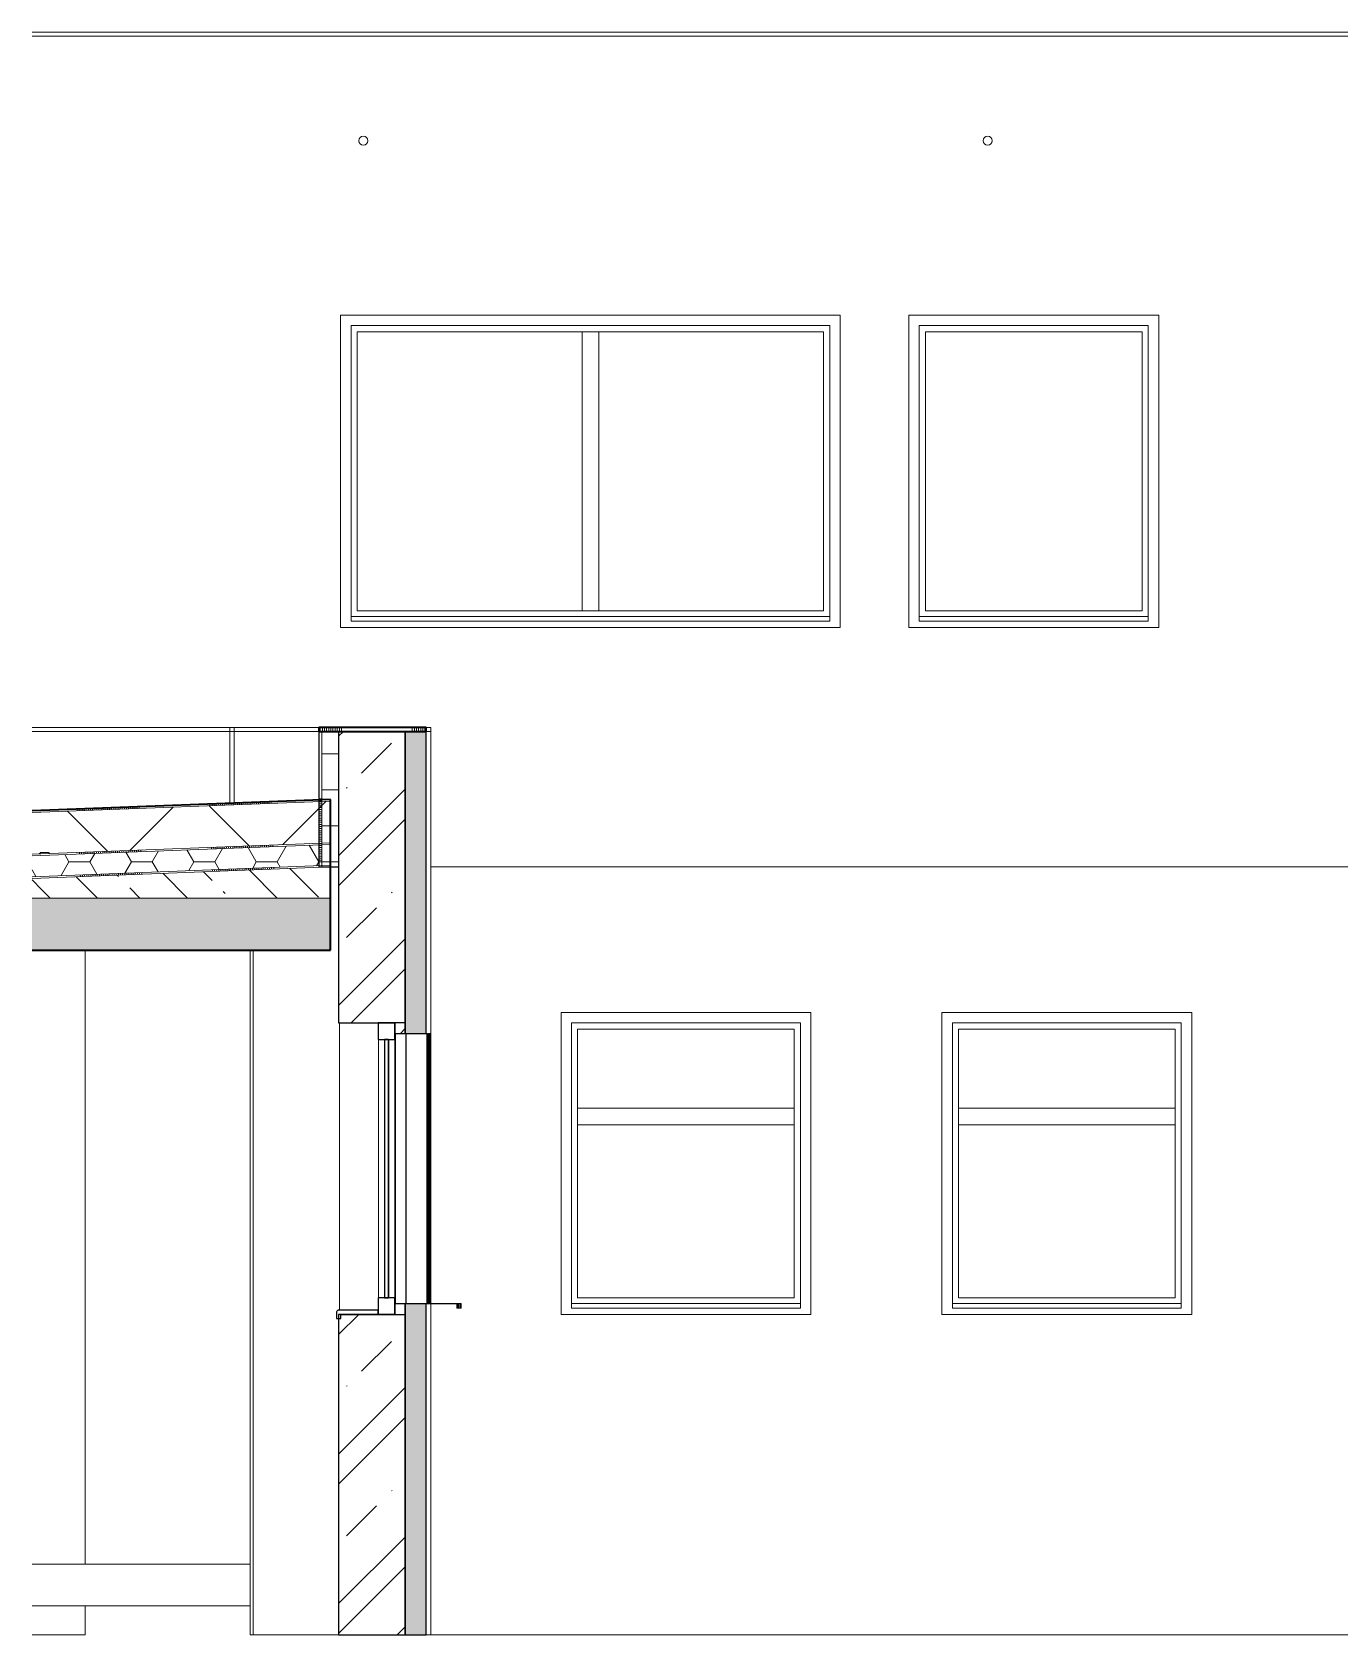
# Model space of a CAD drawing. Header units: millimetres. Extents: x -20192 to 462224, y -45352 to 20466.
# Drawn here: x 25067 to 31350, y 530 to 8230 of the extents above; entities that cross this region are included whole.
import ezdxf

# ---------------------------------------------------------------- set-up
doc = ezdxf.new("R2010")
doc.units = ezdxf.units.MM
for name, color, linetype, lineweight in [('A-FLOR', 192, 'Continuous', 9), ('A-GENM', 13, 'Continuous', 9), ('A-GLAZ', 151, 'Continuous', 9), ('A-ROOF', 132, 'Continuous', 9), ('A-ROOF-PATT', 132, 'Continuous', 35), ('A-WALL', 113, 'Continuous', 9), ('A-WALL-PATT', 111, 'Continuous', 25), ('Q-SPCQ', 91, 'Continuous', 9), ('S-COLS', 52, 'Continuous', 9)]:
    doc.layers.add(name, color=color, linetype=linetype, lineweight=lineweight)
pattern_1 = [(272.21, (24016.3, 4448.1), (1269.06, 49), []), (272.21, (24026.5, 4448.5), (1269.06, 49), []), (272.21, (24036.6, 4448.9), (1269.06, 49), []), (272.21, (24046.8, 4449.3), (1269.06, 49), []), (272.21, (24056.9, 4449.7), (1269.06, 49), []), (272.21, (24067, 4450.1), (1269.06, 49), []), (272.21, (24077.2, 4450.5), (1269.06, 49), []), (272.21, (24087.4, 4450.9), (1269.06, 49), []), (272.21, (24097.5, 4451.3), (1269.06, 49), []), (272.21, (24107.7, 4451.7), (1269.06, 49), []), (272.21, (24117.8, 4452), (1269.06, 49), []), (272.21, (24128, 4452.5), (1269.06, 49), []), (272.21, (24138.1, 4452.8), (1269.06, 49), []), (272.21, (24148.3, 4453.2), (1269.06, 49), []), (272.21, (24158.4, 4453.6), (1269.06, 49), []), (272.21, (24168.6, 4454), (1269.06, 49), []), (272.21, (24178.7, 4454.4), (1269.06, 49), []), (272.21, (24188.9, 4454.8), (1269.06, 49), []), (272.21, (24199, 4455.2), (1269.06, 49), []), (272.21, (24209.2, 4455.6), (1269.06, 49), []), (272.21, (24219.3, 4456), (1269.06, 49), []), (272.21, (24229.5, 4456.4), (1269.06, 49), []), (272.21, (24239.7, 4456.8), (1269.06, 49), []), (272.21, (24249.8, 4457.2), (1269.06, 49), []), (272.21, (24260, 4457.5), (1269.06, 49), []), (272.21, (24270.1, 4458), (1269.06, 49), []), (272.21, (24280.3, 4458.3), (1269.06, 49), []), (272.21, (24290.4, 4458.7), (1269.06, 49), []), (272.21, (24300.6, 4459.1), (1269.06, 49), []), (272.21, (24310.7, 4459.5), (1269.06, 49), []), (272.21, (24650.8, 4472.6), (1269.06, 49), []), (272.21, (24661, 4473), (1269.06, 49), []), (272.21, (24671.1, 4473.4), (1269.06, 49), []), (272.21, (24681.3, 4473.8), (1269.06, 49), []), (272.21, (24691.4, 4474.2), (1269.06, 49), []), (272.21, (24701.6, 4474.6), (1269.06, 49), []), (272.21, (24711.7, 4475), (1269.06, 49), []), (272.21, (24721.9, 4475.4), (1269.1, 49), []), (272.21, (24732, 4475.8), (1269.1, 49), []), (272.21, (24742.2, 4476.2), (1269.1, 49), []), (272.21, (24752.4, 4476.6), (1269.1, 49), []), (272.21, (24762.5, 4477), (1269.1, 49), []), (272.21, (24772.7, 4477.3), (1269.1, 49), []), (272.21, (24782.8, 4477.7), (1269.1, 49), []), (272.21, (24793, 4478.1), (1269.1, 49), []), (272.21, (24803.1, 4478.5), (1269.1, 49), []), (272.21, (24813.3, 4478.9), (1269.1, 49), []), (272.21, (24823.4, 4479.3), (1269.1, 49), []), (272.21, (24833.6, 4479.7), (1269.1, 49), []), (272.21, (24843.7, 4480.1), (1269.1, 49), []), (272.21, (24853.9, 4480.5), (1269.1, 49), []), (272.21, (24864, 4480.9), (1269.1, 49), []), (272.21, (24874.2, 4481.3), (1269.1, 49), []), (272.21, (24884.3, 4481.6), (1269.1, 49), []), (272.21, (24894.5, 4482), (1269.1, 49), []), (272.21, (24904.6, 4482.4), (1269.1, 49), []), (272.21, (24914.8, 4482.8), (1269.1, 49), []), (272.21, (24925, 4483.2), (1269.1, 49), []), (272.21, (24935.1, 4483.6), (1269.1, 49), []), (272.21, (24945.2, 4484), (1269.1, 49), [])]
pattern_2 = [(0, (46693.32, 0), (150, 86.6), [100, -200]), (60, (46793.32, 0), (0.0022, 173.2038), [100, -200]), (300, (46793.32, 0), (149.9978, -86.6038), [100, -200])]

# ---------------------------------------------------------------- blocks, each defined once
blk = doc.blocks.new('OKNO_1k_nadsvetlik - OKNO_1k_nadsvetlik_1200 x 1450-1969503-VB4-J-Bourání')
at = {"layer": 'A-GLAZ'}
for p, q in [((-86239.8, 3520), (-87439.8, 3520)), ((-87439.8, 3520), (-87439.8, 2070)), ((-87389.8, 2122), (-87389.8, 3470)), ((-87389.8, 3470), (-86289.8, 3470)), ((-86289.8, 2122), (-86289.8, 3470)), ((-86239.8, 2070), (-86239.8, 3520)), ((-87359.8, 2150), (-87359.8, 3440)), ((-87359.8, 3440), (-86319.8, 3440)), ((-86319.8, 3440), (-86319.8, 2150)), ((-87359.8, 3060), (-86319.8, 3060)), ((-87359.8, 3060), (-87359.8, 2980)), ((-86319.8, 2980), (-86319.8, 3060)), ((-86319.8, 2980), (-87359.8, 2980)), ((-86319.8, 2150), (-87359.8, 2150)), ((-87439.8, 2070), (-86239.8, 2070))]:
    blk.add_line(p, q, dxfattribs=at)
blk = doc.blocks.new('parapet_ext - parapet_ext-1802071-VB4-J-Bourání')
at = {"layer": 'Q-SPCQ'}
for p, q in [((-87389.8, 2100), (-87389.8, 2122)), ((-86289.8, 2122), (-87389.8, 2122)), ((-86289.8, 2100), (-87389.8, 2100)), ((-86289.8, 2122), (-86289.8, 2100))]:
    blk.add_line(p, q, dxfattribs=at)
blk = doc.blocks.new('OKNO_1k - OKNO_1k_1200x1500-2034293-VB4-J-Bourání')
at = {"layer": 'A-GLAZ'}
for p, q in [((-82268.4, 6870), (-83468.4, 6870)), ((-83468.4, 6870), (-83468.4, 5370)), ((-82268.4, 5370), (-82268.4, 6870)), ((-83418.4, 5422), (-83418.4, 6820)), ((-83418.4, 6820), (-82318.4, 6820)), ((-83388.4, 5450), (-83388.4, 6790)), ((-83388.4, 6790), (-82348.4, 6790)), ((-82348.4, 6790), (-82348.4, 5450)), ((-82318.4, 5422), (-82318.4, 6820)), ((-82348.4, 5450), (-83388.4, 5450)), ((-83468.4, 5370), (-82268.4, 5370))]:
    blk.add_line(p, q, dxfattribs=at)
blk = doc.blocks.new('OKNO_2k_ - OKNO_2k_2400 x 1500-1963719-VB4-J-Bourání')
at = {"layer": 'A-GLAZ'}
for p, q in [((-86098.4, 6870), (-88498.4, 6870)), ((-88498.4, 6870), (-88498.4, 5370)), ((-86098.4, 5370), (-86098.4, 6870)), ((-88448.4, 5422), (-88448.4, 6820)), ((-88448.4, 6820), (-86148.4, 6820)), ((-88418.4, 5450), (-88418.4, 6790)), ((-88418.4, 6790), (-86178.4, 6790)), ((-87338.4, 5450), (-87338.4, 6790)), ((-87258.4, 6790), (-87338.4, 6790)), ((-87258.4, 6790), (-87258.4, 5450)), ((-86178.4, 6790), (-86178.4, 5450)), ((-86148.4, 5422), (-86148.4, 6820)), ((-86178.4, 5450), (-88418.4, 5450)), ((-87258.4, 5450), (-87338.4, 5450)), ((-88498.4, 5370), (-86098.4, 5370))]:
    blk.add_line(p, q, dxfattribs=at)
blk = doc.blocks.new('parapet_ext - parapet_ext-1801991-VB4-J-Bourání')
at = {"layer": 'Q-SPCQ'}
for p, q in [((-88448.4, 5400), (-88448.4, 5422)), ((-86148.4, 5422), (-88448.4, 5422)), ((-86148.4, 5400), (-88448.4, 5400)), ((-86148.4, 5422), (-86148.4, 5400))]:
    blk.add_line(p, q, dxfattribs=at)
blk = doc.blocks.new('parapet_ext - parapet_ext-1802098-VB4-J-Bourání')
at = {"layer": 'Q-SPCQ'}
for p, q in [((-87923.7, 2122), (-87926.6, 2122)), ((-87925.7, 2120), (-87925.7, 2100)), ((-87925.7, 2100), (-87923.7, 2100)), ((-87923.7, 2100), (-87923.7, 2122)), ((-87918.7, 2122), (-87923.7, 2122)), ((-87918.7, 2100), (-87923.7, 2100)), ((-87918.7, 2122), (-87918.7, 2100))]:
    blk.add_line(p, q, dxfattribs=at)
blk = doc.blocks.new('parapet_ext - parapet_ext-V23-VB4-J-Bourání')
at = {"layer": 'Q-SPCQ'}
for p, q in [((-87931.7, 2122), (-87934.6, 2122)), ((-87933.7, 2120), (-87933.7, 2100)), ((-87933.7, 2100), (-87931.7, 2100)), ((-87931.7, 2100), (-87931.7, 2122)), ((-87926.6, 2122), (-87931.7, 2122)), ((-87926.6, 2100), (-87931.7, 2100)), ((-87926.6, 2122), (-87926.6, 2100))]:
    blk.add_line(p, q, dxfattribs=at)
blk = doc.blocks.new('OKNO_2k_ - OKNO_2k_2000x1400-1963760-VB4-J-Bourání')
at = {"layer": 'A-GLAZ', "lineweight": 25}
for p, q in [((-88237.9, 3470), (-88317.9, 3470)), ((-88317.9, 3470), (-88317.9, 3390)), ((-88237.9, 3470), (-88237.9, 3420)), ((-88187.9, 3470), (-88237.9, 3470)), ((-88237.9, 3390), (-88237.9, 3470)), ((-88186.9, 3420), (-88186.9, 3470)), ((-88317.9, 3390), (-88237.9, 3390)), ((-88287.9, 3390), (-88287.9, 2150)), ((-88267.9, 3390), (-88287.9, 3390)), ((-88267.9, 2150), (-88267.9, 3390)), ((-88237.9, 3420), (-88187.9, 3420)), ((-88237.9, 2150), (-88317.9, 2150)), ((-88317.9, 2150), (-88317.9, 2070)), ((-88287.9, 2150), (-88267.9, 2150)), ((-88237.9, 2070), (-88237.9, 2150)), ((-88237.9, 2120), (-88237.9, 2070)), ((-88187.9, 2120), (-88237.9, 2120)), ((-88186.9, 2070), (-88186.9, 2120)), ((-88317.9, 2070), (-88237.9, 2070)), ((-88237.9, 2070), (-88187.9, 2070))]:
    blk.add_line(p, q, dxfattribs=at)
at = {"layer": 'A-GLAZ'}
for p, q in [((-88317.3, 3390), (-88317.3, 2150)), ((-88267.3, 3390), (-88267.3, 2150)), ((-88237.3, 3390), (-88234.7, 3390)), ((-88237.3, 2150), (-88237.3, 3390)), ((-88237, 3390), (-88237.3, 3390)), ((-88237, 3390), (-88237, 2150)), ((-88234.7, 3390), (-88234.7, 2150)), ((-88234.6, 2122), (-88234.6, 3420)), ((-88183.6, 2122), (-88183.6, 3420)), ((-88234.7, 2150), (-88237.3, 2150)), ((-88237, 2150), (-88237.3, 2150))]:
    blk.add_line(p, q, dxfattribs=at)
blk = doc.blocks.new('parapet s nosem_vnitní - parapet s nosem_vnitní-568559-VB4-J-Bourání')
at = {"layer": 'A-GENM', "lineweight": 25}
for p, q in [((-88517.9, 2080), (-88517.9, 2050)), ((-88317.9, 2090), (-88507.9, 2090)), ((-88317.9, 2070), (-88317.9, 2090)), ((-88517.9, 2050), (-88497.9, 2050)), ((-88497.9, 2070), (-88317.9, 2070)), ((-88497.9, 2050), (-88497.9, 2070))]:
    blk.add_line(p, q, dxfattribs=at)
at = {"layer": 'A-GENM', "lineweight": 25, "flags": 128}
blk.add_lwpolyline([(-88507.9, 2090), (-88510.2, 2089.7), (-88512.3, 2089), (-88514.2, 2087.8), (-88515.8, 2086.2), (-88516.9, 2084.3), (-88517.7, 2082.2), (-88517.9, 2080)], dxfattribs=at)
blk = doc.blocks.new('parapet_ext - parapet_ext-V24-VB4-J-Bourání')
at = {"layer": 'Q-SPCQ'}
for p, q in [((-87937.9, 2122), (-88237.9, 2122)), ((-88237.9, 2122), (-88237.9, 2120)), ((-88237.9, 2120), (-87939.9, 2120)), ((-87939.9, 2120), (-87939.9, 2100)), ((-87939.9, 2100), (-87937.9, 2100)), ((-87937.9, 2100), (-87937.9, 2122)), ((-87934.6, 2122), (-87937.9, 2122)), ((-87934.6, 2100), (-87937.9, 2100)), ((-87934.6, 2122), (-87934.6, 2100))]:
    blk.add_line(p, q, dxfattribs=at)

msp = doc.modelspace()

# ---------------------------------------------------------------- hatches: boundary and pattern name
at = {"layer": 'A-ROOF-PATT', "lineweight": 9}
h = msp.add_hatch(dxfattribs=at)
h.set_pattern_fill('FP_29', color=41, style=0, pattern_type=2)
h.set_pattern_definition([(270, (22447.4, 4890), (1270, 8e-14), []), (270, (22457.6, 4890), (1270, 8e-14), []), (270, (22467.7, 4890), (1270, 8e-14), []), (270, (22477.9, 4890), (1270, 8e-14), []), (270, (22488, 4890), (1270, 8e-14), []), (270, (22498.2, 4890), (1270, 8e-14), []), (270, (22508.4, 4890), (1270, 8e-14), []), (270, (22518.5, 4890), (1270, 8e-14), []), (270, (22528.7, 4890), (1270, 8e-14), []), (270, (22538.8, 4890), (1270, 8e-14), []), (270, (22549, 4890), (1270, 8e-14), []), (270, (22559.2, 4890), (1270, 8e-14), []), (270, (22569.3, 4890), (1270, 8e-14), []), (270, (22579.5, 4890), (1270, 8e-14), []), (270, (22589.6, 4890), (1270, 8e-14), []), (270, (22599.8, 4890), (1270, 8e-14), []), (270, (22610, 4890), (1270, 8e-14), []), (270, (22620.1, 4890), (1270, 8e-14), []), (270, (22630.3, 4890), (1270, 8e-14), []), (270, (22640.4, 4890), (1270, 8e-14), []), (270, (22650.6, 4890), (1270, 8e-14), []), (270, (22660.8, 4890), (1270, 8e-14), []), (270, (22670.9, 4890), (1270, 8e-14), []), (270, (22681.1, 4890), (1270, 8e-14), []), (270, (22691.2, 4890), (1270, 8e-14), []), (270, (22701.4, 4890), (1270, 8e-14), []), (270, (22711.6, 4890), (1270, 8e-14), []), (270, (22721.7, 4890), (1270, 8e-14), []), (270, (22731.9, 4890), (1270, 8e-14), []), (270, (22742, 4890), (1270, 8e-14), []), (270, (23082.4, 4890), (1270, 8e-14), []), (270, (23092.6, 4890), (1270, 8e-14), []), (270, (23102.7, 4890), (1270, 8e-14), []), (270, (23112.9, 4890), (1270, 8e-14), []), (270, (23123, 4890), (1270, 8e-14), []), (270, (23133.2, 4890), (1270, 8e-14), []), (270, (23143.4, 4890), (1270, 8e-14), []), (270, (23153.5, 4890), (1270, 8e-14), []), (270, (23163.7, 4890), (1270, 8e-14), []), (270, (23173.8, 4890), (1270, 8e-14), []), (270, (23184, 4890), (1270, 8e-14), []), (270, (23194.2, 4890), (1270, 8e-14), []), (270, (23204.3, 4890), (1270, 8e-14), []), (270, (23214.5, 4890), (1270, 8e-14), []), (270, (23224.6, 4890), (1270, 8e-14), []), (270, (23234.8, 4890), (1270, 8e-14), []), (270, (23245, 4890), (1270, 8e-14), []), (270, (23255.1, 4890), (1270, 8e-14), []), (270, (23265.3, 4890), (1270, 8e-14), []), (270, (23275.4, 4890), (1270, 8e-14), []), (270, (23285.6, 4890), (1270, 8e-14), []), (270, (23295.8, 4890), (1270, 8e-14), []), (270, (23305.9, 4890), (1270, 8e-14), []), (270, (23316.1, 4890), (1270, 8e-14), []), (270, (23326.2, 4890), (1270, 8e-14), []), (270, (23336.4, 4890), (1270, 8e-14), []), (270, (23346.6, 4890), (1270, 8e-14), []), (270, (23356.7, 4890), (1270, 8e-14), []), (270, (23366.9, 4890), (1270, 8e-14), []), (270, (23377, 4890), (1270, 8e-14), [])])
h.paths.add_polyline_path([(26790.7, 4870), (26959.5, 4870), (26959.5, 4890), (26444.4, 4890), (26444.4, 4870)])
h = msp.add_hatch(dxfattribs=at)
h.set_pattern_fill('FP_25', color=256, style=0, pattern_type=2)
h.set_pattern_definition(pattern_1)
h.paths.add_polyline_path([(25066.5, 4480.7), (26499.7, 4536), (26499.7, 4544), (25066.5, 4488.7), (25066.5, 4485.5)])
h = msp.add_hatch(dxfattribs=at)
h.set_pattern_fill('FP_26', color=256, style=0, pattern_type=2)
h.set_pattern_definition([(45, (46693.3, 0), (0, 707.105), []), (315, (46693.3, 0), (707.105, 0), []), (270, (47000.68, 19.13), (353.543, -353.543), [38.278, -668.833]), (270, (47093.06, 19.13), (353.543, -353.543), [38.278, -668.833]), (0, (47026.46, 46.2), (353.543, 353.543), [38.278, -668.833]), (0, (47026.46, -46.2), (353.543, 353.543), [38.278, -668.833]), (45, (47000.7, 19.13), (0, 707.105), [38.278, -461.721]), (45, (47066, -46.2), (0, 707.105), [38.278, -461.721]), (315, (47066, 46.2), (707.105, 0), [38.278, -461.721]), (315, (47000.7, -19.13), (707.105, 0), [38.278, -461.721])])
h.paths.add_polyline_path([(25066.5, 4280.5), (26499.7, 4335.8), (26499.7, 4536), (25066.5, 4480.7), (25066.5, 4401.6)])
h = msp.add_hatch(dxfattribs=at)
h.set_pattern_fill('FP_25', color=256, style=0, pattern_type=2)
h.set_pattern_definition(pattern_1)
h.paths.add_polyline_path([(25066.5, 4272.5), (26499.7, 4327.8), (26499.7, 4335.8), (25066.5, 4280.5), (25066.5, 4277.4)])
h = msp.add_hatch(dxfattribs=at)
h.set_pattern_fill('FP_27', color=256, style=0, pattern_type=2)
h.set_pattern_definition(pattern_2)
h.paths.add_polyline_path([(25066.5, 4172.4), (26499.7, 4227.8), (26499.7, 4327.8), (25066.5, 4272.5), (25066.5, 4233.1)])
h = msp.add_hatch(dxfattribs=at)
h.set_pattern_fill('FP_25', color=256, style=0, pattern_type=2)
h.set_pattern_definition(pattern_1)
h.paths.add_polyline_path([(25066.5, 4164.4), (26499.7, 4219.8), (26499.7, 4227.8), (25066.5, 4172.4), (25066.5, 4169.3)])
h = msp.add_hatch(dxfattribs=at)
h.set_pattern_fill('FP_28', color=256, style=0, pattern_type=2)
h.set_pattern_definition([(315, (46693.32, 0), (215.526, 215.526), []), (315, (46693.32, 203.2), (215.526, 215.526), [127, -76.2, 12.7, -76.2, -127]), (315, (46693.32, 203.2), (215.526, 215.526), [-292.1, 127, 0])])
h.paths.add_polyline_path([(25928.6, 4070), (26499.7, 4070), (26499.7, 4219.8), (25066.5, 4164.4), (25066.5, 4070)])
at = {"layer": 'A-ROOF-PATT'}
msp.add_hatch(color=256, dxfattribs=at).paths.add_polyline_path([(26499.7, 3820), (26499.7, 4070), (25066.5, 4070), (25066.5, 3820), (25928.6, 3820)])
at = {"layer": 'A-WALL-PATT', "lineweight": 9}
h = msp.add_hatch(dxfattribs=at)
h.set_pattern_fill('FP_30', color=256, style=0, pattern_type=2)
h.set_pattern_definition([(360, (26444.4, 3615.4), (2e-12, 1270), []), (360, (26444.4, 3625.5), (2e-12, 1270), []), (360, (26444.4, 3635.7), (2e-12, 1270), []), (360, (26444.4, 3645.8), (2e-12, 1270), []), (360, (26444.4, 3656), (2e-12, 1270), []), (360, (26444.4, 3666.2), (2e-12, 1270), []), (360, (26444.4, 3676.3), (2e-12, 1270), []), (360, (26444.4, 3686.5), (2e-12, 1270), []), (360, (26444.4, 3696.6), (2e-12, 1270), []), (360, (26444.4, 3706.8), (2e-12, 1270), []), (360, (26444.4, 3717), (2e-12, 1270), []), (360, (26444.4, 3727.1), (2e-12, 1270), []), (360, (26444.4, 3737.3), (2e-12, 1270), []), (360, (26444.4, 3747.4), (2e-12, 1270), []), (360, (26444.4, 3757.6), (2e-12, 1270), []), (360, (26444.4, 3767.8), (2e-12, 1270), []), (360, (26444.4, 3777.9), (2e-12, 1270), []), (360, (26444.4, 3788.1), (2e-12, 1270), []), (360, (26444.4, 3798.2), (2e-12, 1270), []), (360, (26444.4, 3808.4), (2e-12, 1270), []), (360, (26444.4, 3818.6), (2e-12, 1270), []), (360, (26444.4, 3828.7), (2e-12, 1270), []), (360, (26444.4, 3838.9), (2e-12, 1270), []), (360, (26444.4, 3849), (2e-12, 1270), []), (360, (26444.4, 3859.2), (2e-12, 1270), []), (360, (26444.4, 3869.4), (2e-12, 1270), []), (360, (26444.4, 3879.5), (2e-12, 1270), []), (360, (26444.4, 3889.7), (2e-12, 1270), []), (360, (26444.4, 3899.8), (2e-12, 1270), []), (360, (26444.4, 3910), (2e-12, 1270), []), (360, (26444.4, 4250.4), (2e-12, 1270), []), (360, (26444.4, 4260.5), (2e-12, 1270), []), (360, (26444.4, 4270.7), (2e-12, 1270), []), (360, (26444.4, 4280.8), (2e-12, 1270), []), (360, (26444.4, 4291), (2e-12, 1270), []), (360, (26444.4, 4301.2), (2e-12, 1270), []), (360, (26444.4, 4311.3), (2e-12, 1270), []), (360, (26444.4, 4321.5), (2e-12, 1270), []), (360, (26444.4, 4331.6), (2e-12, 1270), []), (360, (26444.4, 4341.8), (2e-12, 1270), []), (360, (26444.4, 4352), (2e-12, 1270), []), (360, (26444.4, 4362.1), (2e-12, 1270), []), (360, (26444.4, 4372.3), (2e-12, 1270), []), (360, (26444.4, 4382.4), (2e-12, 1270), []), (360, (26444.4, 4392.6), (2e-12, 1270), []), (360, (26444.4, 4402.8), (2e-12, 1270), []), (360, (26444.4, 4412.9), (2e-12, 1270), []), (360, (26444.4, 4423.1), (2e-12, 1270), []), (360, (26444.4, 4433.2), (2e-12, 1270), []), (360, (26444.4, 4443.4), (2e-12, 1270), []), (360, (26444.4, 4453.6), (2e-12, 1270), []), (360, (26444.4, 4463.7), (2e-12, 1270), []), (360, (26444.4, 4473.9), (2e-12, 1270), []), (360, (26444.4, 4484), (2e-12, 1270), []), (360, (26444.4, 4494.2), (2e-12, 1270), []), (360, (26444.4, 4504.4), (2e-12, 1270), []), (360, (26444.4, 4514.5), (2e-12, 1270), []), (360, (26444.4, 4524.7), (2e-12, 1270), []), (360, (26444.4, 4534.8), (2e-12, 1270), []), (360, (26444.4, 4545), (2e-12, 1270), [])])
h.paths.add_polyline_path([(26444.4, 4220), (26459.4, 4220), (26459.4, 4870), (26444.4, 4870), (26444.4, 4859.4)])
h = msp.add_hatch(dxfattribs=at)
h.set_pattern_fill('FP_27', color=256, style=0, pattern_type=2)
h.set_pattern_definition(pattern_2)
h.paths.add_polyline_path([(26539.4, 4220), (26539.4, 4870), (26459.4, 4870), (26459.4, 4220)])
h = msp.add_hatch(dxfattribs=at)
h.set_pattern_fill('FP_23', color=256, angle=-45, style=0, pattern_type=2)
h.set_pattern_definition([(45, (46693.3, 4e-10), (-359.21, 359.21), []), (45, (46837, 4e-10), (-359.21, 359.21), []), (45, (47124.37, 4e-10), (-215.526, 502.894), [203.2, -101.6, 3.353, -98.247])])
h.paths.add_polyline_path([(26539.4, 530), (26859.4, 530), (26859.4, 2120), (26809.4, 2120), (26809.4, 2070), (26539.4, 2070), (26539.4, 736.8)])
h.paths.add_polyline_path([(26859.4, 3420), (26859.4, 4870), (26539.4, 4870), (26539.4, 3470), (26809.4, 3470), (26809.4, 3420), (26844.6, 3420)])
h = msp.add_hatch(color=41, dxfattribs=at)
h.paths.add_polyline_path([(26959.5, 530), (26959.5, 2120), (26859.5, 2120), (26859.5, 530)])
h.paths.add_polyline_path([(26898.5, 3420), (26959.5, 3420), (26959.5, 4870), (26859.5, 4870), (26859.5, 3420)])

# ---------------------------------------------------------------- linework, layer by layer
at = {"layer": 'A-FLOR'}
for p, q in [((25066.5, 870), (26115, 870)), ((26115, 670), (25066.5, 670))]:
    msp.add_line(p, q, dxfattribs=at)
at = {"layer": 'A-ROOF', "color": 41}
for p, q in [((25066.5, 8230), (38859.9, 8230)), ((25066.5, 4890), (26444.4, 4890)), ((26444.4, 4870), (25066.5, 4870)), ((26016.7, 4870), (26016.7, 4890)), ((26037.3, 4870), (26037.3, 4890)), ((26959.5, 4890), (26981.5, 4890)), ((26981.5, 4870), (26959.5, 4870)), ((26981.5, 4890), (26981.5, 4870))]:
    msp.add_line(p, q, dxfattribs=at)
at = {"layer": 'A-ROOF', "color": 40, "lineweight": 35}
for p, q in [((26959.5, 4890), (26444.4, 4890)), ((26444.4, 4890), (26444.4, 4870)), ((26444.4, 4870), (26959.5, 4870)), ((26959.5, 4870), (26959.5, 4890))]:
    msp.add_line(p, q, dxfattribs=at)
at = {"layer": 'A-ROOF', "lineweight": 35}
for p, q in [((26499.7, 4544), (25066.5, 4488.7)), ((26499.7, 3820), (26499.7, 4544)), ((25066.5, 3820), (26499.7, 3820))]:
    msp.add_line(p, q, dxfattribs=at)
at = {"layer": 'A-ROOF'}
for p, q in [((26499.7, 4536), (25066.5, 4480.7)), ((26499.7, 4335.8), (25066.5, 4280.5)), ((26499.7, 4327.8), (25066.5, 4272.5)), ((26499.7, 4227.8), (25066.5, 4172.4)), ((26499.7, 4219.8), (25066.5, 4164.4)), ((25066.5, 4070), (26499.7, 4070))]:
    msp.add_line(p, q, dxfattribs=at)
at = {"layer": 'A-WALL'}
for p, q in [((38859.9, 8210), (25066.5, 8210)), ((26016.7, 4870), (26016.7, 4525.4)), ((26037.3, 4526.2), (26037.3, 4870)), ((26459.4, 4220), (26459.4, 4870)), ((36600.8, 4220), (26981.5, 4220)), ((26542.9, 2090), (26542.9, 3470)), ((26812.7, 2122), (26812.7, 3420)), ((26862.7, 3420), (26862.7, 2122)), ((26959.5, 530), (36627.2, 530))]:
    msp.add_line(p, q, dxfattribs=at)
at = {"layer": 'A-WALL', "lineweight": 25}
for p, q in [((26444.4, 4870), (26444.4, 4220)), ((26539.4, 4870), (26539.4, 3470)), ((26859.4, 3420), (26859.4, 4870)), ((26444.4, 4220), (26539.4, 4220)), ((26539.4, 3470), (26809.4, 3470)), ((26809.4, 3470), (26809.4, 3420)), ((26809.4, 3420), (26859.4, 3420)), ((26859.4, 2120), (26809.4, 2120)), ((26809.4, 2120), (26809.4, 2070)), ((26859.4, 530), (26859.4, 2120)), ((26539.4, 2070), (26539.4, 530)), ((26809.4, 2070), (26539.4, 2070)), ((26539.4, 530), (26859.4, 530))]:
    msp.add_line(p, q, dxfattribs=at)
at = {"layer": 'A-WALL', "color": 2, "lineweight": 25}
for p, q in [((26859.5, 4870), (26859.5, 3420)), ((26959.5, 3420), (26959.5, 4870)), ((26959.5, 4870), (26959.5, 4870)), ((26859.5, 3420), (26959.5, 3420)), ((26859.5, 2120), (26859.5, 530)), ((26959.5, 2120), (26859.5, 2120)), ((26959.5, 530), (26959.5, 2120)), ((26859.5, 530), (26959.5, 530))]:
    msp.add_line(p, q, dxfattribs=at)
at = {"layer": 'A-WALL', "color": 41}
for p, q in [((26981.5, 2122), (26981.5, 4870)), ((26862.8, 2122), (26862.8, 3420)), ((26959.5, 3420), (26962.8, 3420)), ((26962.8, 3420), (26962.8, 2122)), ((26965.8, 2122), (26965.8, 3420)), ((26965.8, 3420), (26970.8, 3420)), ((26970.8, 3420), (26970.8, 2122)), ((26973.7, 2122), (26973.7, 3420)), ((26973.7, 3420), (26978.7, 3420)), ((26978.7, 3420), (26978.7, 2122)), ((26981.5, 530), (26981.5, 2120))]:
    msp.add_line(p, q, dxfattribs=at)
at = {"layer": 'A-WALL'}
for centre, start, end in [((26657.7, 7708), 360, 180), ((26657.7, 7708), 180, 0), ((29657.7, 7708), 0, 180), ((29657.7, 7708), 180, 0)]:
    msp.add_arc(centre, 22, start, end, dxfattribs=at)
at = {"layer": 'S-COLS'}
for p, q in [((25321.6, 3820), (25321.6, 870)), ((26115, 3820), (26115, 530)), ((26128.9, 3820), (26128.9, 530)), ((25321.6, 670), (25321.6, 530)), ((25321.6, 530), (25066.5, 530)), ((26128.9, 530), (26115, 530)), ((26539.4, 530), (26128.9, 530))]:
    msp.add_line(p, q, dxfattribs=at)

# ---------------------------------------------------------------- block references
at = {"layer": 'A-GENM'}
msp.add_blockref('parapet s nosem_vnitní - parapet s nosem_vnitní-568559-VB4-J-Bourání', (115047.4, 0), dxfattribs=at)
at = {"layer": 'A-GLAZ'}
for name, p in [('OKNO_2k_ - OKNO_2k_2400 x 1500-1963719-VB4-J-Bourání', (115047.4, 0)), ('OKNO_1k - OKNO_1k_1200x1500-2034293-VB4-J-Bourání', (112747.4, 0)), ('OKNO_2k_ - OKNO_2k_2000x1400-1963760-VB4-J-Bourání', (115047.4, 0)), ('OKNO_1k_nadsvetlik - OKNO_1k_nadsvetlik_1200 x 1450-1969503-VB4-J-Bourání', (115047.4, 0)), ('OKNO_1k_nadsvetlik - OKNO_1k_nadsvetlik_1200 x 1450-1969503-VB4-J-Bourání', (116877.4, 0))]:
    msp.add_blockref(name, p, dxfattribs=at)
at = {"layer": 'Q-SPCQ'}
for name, p in [('parapet_ext - parapet_ext-1801991-VB4-J-Bourání', (115047.4, 0)), ('parapet_ext - parapet_ext-1802071-VB4-J-Bourání', (116718.8, 3300)), ('parapet_ext - parapet_ext-V24-VB4-J-Bourání', (115047.4, 0)), ('parapet_ext - parapet_ext-V23-VB4-J-Bourání', (115047.4, 0)), ('parapet_ext - parapet_ext-1802098-VB4-J-Bourání', (115047.4, 0)), ('parapet_ext - parapet_ext-1802071-VB4-J-Bourání', (115047.4, 0)), ('parapet_ext - parapet_ext-1802071-VB4-J-Bourání', (116877.4, 0))]:
    msp.add_blockref(name, p, dxfattribs=at)

doc.saveas('drawing.dxf')
